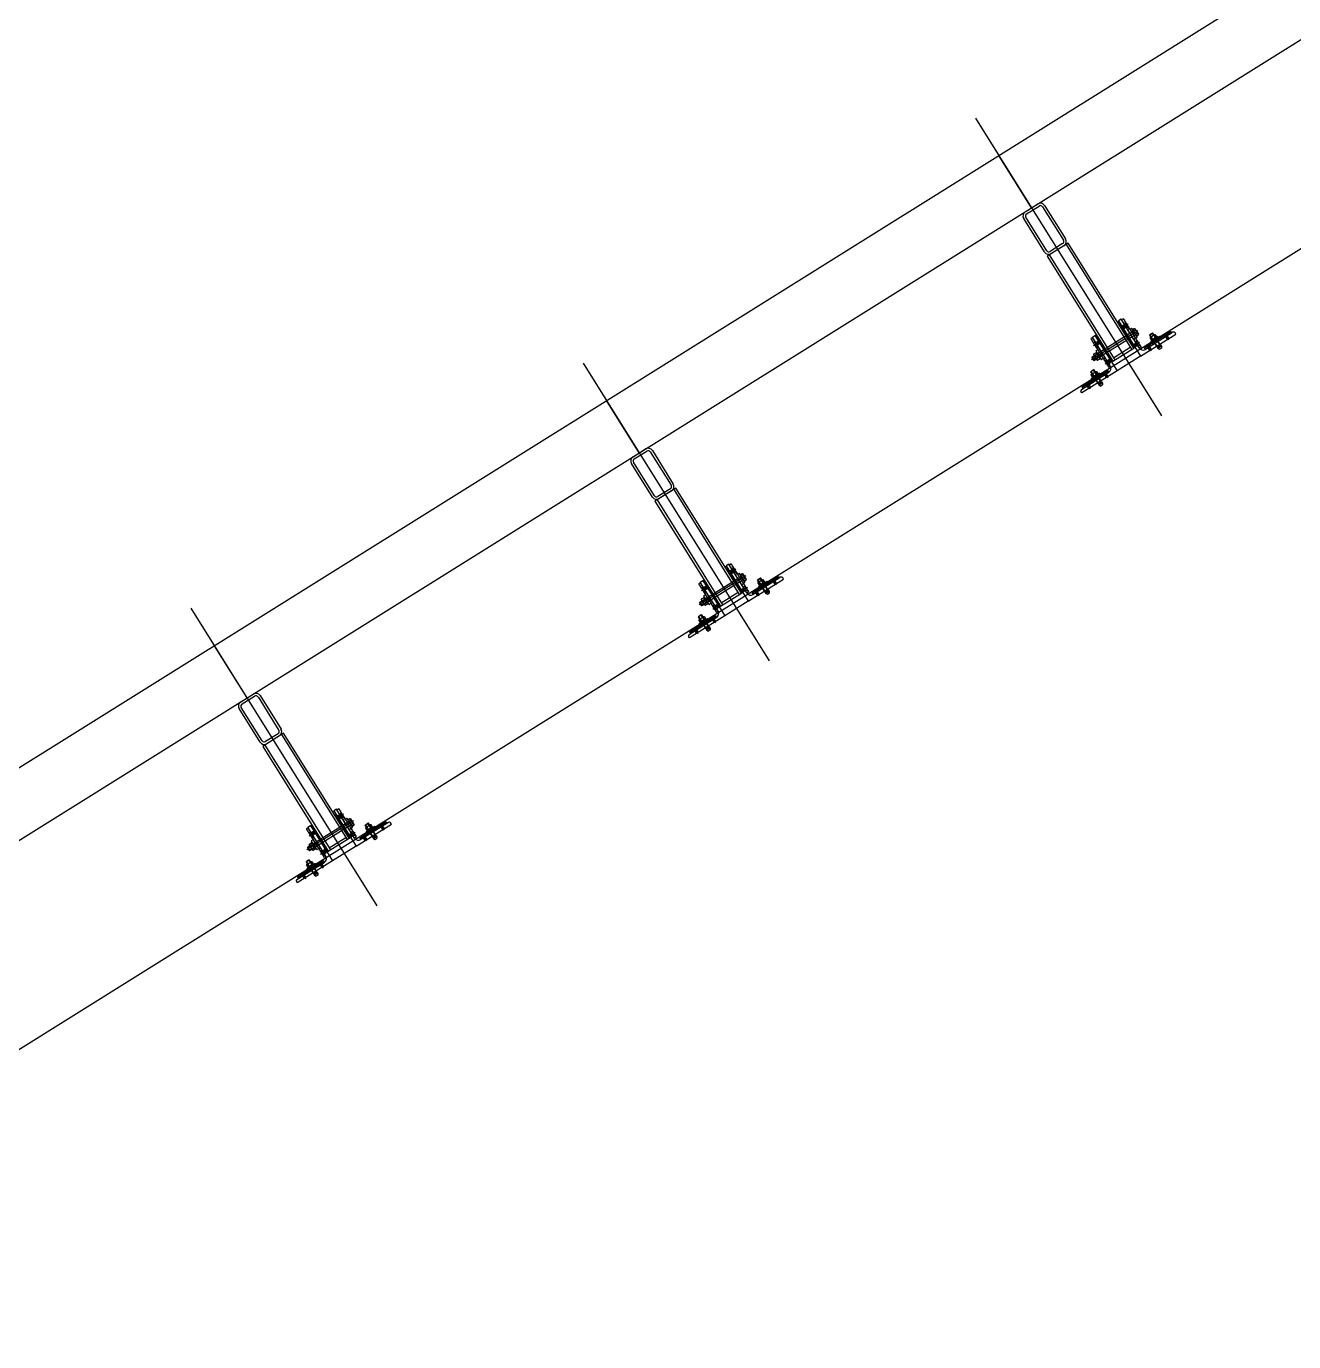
# Model space of a CAD drawing. Extents: x 809487 to 809680, y 818779 to 819225.
# Drawn here: x 809513.624 to 809517.734, y 819029.636 to 819033.902 of the extents above; entities that cross this region are included whole.
import ezdxf

# ---------------------------------------------------------------- set-up
doc = ezdxf.new("R2010")
doc.units = 0
for name, color, linetype in [('Default', 7, 'Continuous'), ('F-Glazing', 7, 'Continuous'), ('MAJ223__', 7, 'Continuous'), ('MAJ292_1', 7, 'Continuous'), ('MAJ292__', 7, 'Continuous'), ('MAJ314__scope', 7, 'Continuous'), ('MAJ318__', 7, 'Continuous'), ('MAJ322__', 7, 'Continuous'), ('MAJ325__', 7, 'Continuous'), ('MAJ520__', 7, 'Continuous'), ('WELDING', 7, 'Continuous')]:
    doc.layers.add(name, color=color, linetype=linetype)

# ---------------------------------------------------------------- blocks, each defined once
blk = doc.blocks.new('A$C62E2240C')
at = {"layer": 'MAJ223__'}
for p, q in [((-0.005, -0.01), (0.0181, -0.01)), ((0.005, -0.0058), (0.0135, -0.0058)), ((0.005, -0.0142), (0.0135, -0.0142)), ((0.0127, -0.005), (0.0127, -0.015))]:
    blk.add_line(p, q, dxfattribs=at)
blk.add_lwpolyline([(0, 0), (0.005, -0.005), (0.005, -0.015), (0, -0.02)], close=True, dxfattribs=at)
for points in [[(0, -0.0113), (0.0033, -0.0113), (0.0033, -0.0088), (0, -0.0088)], [(0.005, -0.005), (0.0127, -0.005), (0.0135, -0.0058), (0.0135, -0.0142), (0.0127, -0.015), (0.005, -0.015)]]:
    blk.add_lwpolyline(points, dxfattribs=at)
blk = doc.blocks.new('TM12NUT')
at = {"layer": 'Default'}
for p, q in [((0.0078, 0), (-0.0078, 0)), ((-0.0104, -0.0015), (-0.0104, -0.0085)), ((-0.0078, -0.01), (0.0078, -0.01)), ((-0.0052, -0.0085), (-0.0052, -0.0015)), ((0.0052, -0.0085), (0.0052, -0.0015)), ((0.0104, -0.0085), (0.0104, -0.0015))]:
    blk.add_line(p, q, dxfattribs=at)
for centre, radius, start, end in [((0, -0.0098), 0.00979, 57.7958, 122.2042), ((0.0078, -0.003), 0.00301, 30, 150), ((-0.0078, -0.003), 0.00301, 30, 150), ((-0.0078, -0.007), 0.00301, 210, 330), ((0, -0.0002), 0.00979, 237.7958, 302.2042), ((0.0078, -0.007), 0.00301, 210, 330)]:
    blk.add_arc(centre, radius, start, end, dxfattribs=at)
blk = doc.blocks.new('M12_WASH')
at = {"layer": 'Default'}
for p, q in [((0.0025, 0.0016), (0, 0.0009)), ((0, -0.0016), (0.0025, -0.0009))]:
    blk.add_line(p, q, dxfattribs=at)
blk.add_lwpolyline([(0, -0.012), (0.0025, -0.012), (0.0025, 0.012), (0, 0.012)], close=True, dxfattribs=at)
blk = doc.blocks.new('A$C392C4054')
at = {"layer": 'Default'}
for p, q in [((0.013, 0.05), (0, 0.05)), ((0.013, 0.047), (0, 0.047)), ((0.0016, 0.0468), (0.0016, 0)), ((0.0114, 0.0468), (0.0114, 0))]:
    blk.add_line(p, q, dxfattribs=at)
at = {"layer": 'MAJ292_1'}
for p, q in [((0.0005, 0.047), (0.0005, 0.0468)), ((0.0125, 0.047), (0.0125, 0.0468))]:
    blk.add_line(p, q, dxfattribs=at)
at = {"layer": 'MAJ318__'}
for p, q in [((0, 0.0517), (0.003, 0.057)), ((0, 0.0468), (0, 0.0517)), ((0.013, 0.0515), (0, 0.0515)), ((0.013, 0.0468), (0, 0.0468)), ((0.0005, 0.0468), (0.0005, 0.0011)), ((0.01, 0.057), (0.003, 0.057)), ((0.013, 0.0517), (0.01, 0.057)), ((0.0125, 0.0468), (0.0125, 0.0011)), ((0.013, 0.0468), (0.013, 0.0517)), ((0.0005, 0.0011), (0.0016, 0)), ((0.0125, 0.0011), (0.0005, 0.0011)), ((0.0054, 0), (0.0016, 0)), ((0.0065, 0.0011), (0.0054, 0)), ((0.0065, 0.0011), (0.0076, 0)), ((0.0114, 0), (0.0076, 0)), ((0.0114, 0), (0.0125, 0.0011))]:
    blk.add_line(p, q, dxfattribs=at)
blk = doc.blocks.new('M06MC13')
at = {"layer": 'Default'}
for p, q in [((-0.005, 0), (0.018, 0)), ((0.003, 0.0025), (0.013, 0.0025)), ((0.0125, -0.003), (0.0125, 0.003)), ((0.003, -0.0025), (0.013, -0.0025))]:
    blk.add_line(p, q, dxfattribs=at)
blk.add_lwpolyline([(0, -0.006), (0.003, -0.003), (0.003, 0.003), (0, 0.006)], close=True, dxfattribs=at)
for points in [[(0, 0.00075), (0.002, 0.00075), (0.002, -0.00075), (0, -0.00075)], [(0.003, -0.003), (0.0125, -0.003), (0.013, -0.0025), (0.013, 0.0025), (0.0125, 0.003), (0.003, 0.003)]]:
    blk.add_lwpolyline(points, dxfattribs=at)
blk = doc.blocks.new('M12HB160')
at = {"layer": 'Default'}
for p, q in [((-0.013, 0), (0.165, 0)), ((0.125, 0.005), (0.16, 0.005)), ((0.159, -0.006), (0.159, 0.006)), ((0.125, -0.005), (0.16, -0.005))]:
    blk.add_line(p, q, dxfattribs=at)
blk.add_lwpolyline([(-0.0065, -0.012), (-0.008, -0.0105), (-0.008, 0.0105), (-0.0065, 0.012), (0, 0.012), (0, -0.012)], close=True, dxfattribs=at)
for points in [[(-0.0064, 0.006), (0, 0.006), (0, 0.012), (-0.0064, 0.012)], [(0, -0.006), (0.159, -0.006), (0.16, -0.005), (0.16, 0.005), (0.159, 0.006), (0, 0.006)], [(0.124, -0.006), (0.125, -0.005), (0.125, 0.005), (0.124, 0.006)], [(-0.0064, -0.012), (0, -0.012), (0, -0.006), (-0.0064, -0.006)]]:
    blk.add_lwpolyline(points, dxfattribs=at)
for centre, radius, start, end in [((-0.0044, 0.009), 0.0036, 123.6264, 236.3736), ((0.004, 0), 0.012, 150, 210), ((-0.0044, -0.009), 0.0036, 123.6264, 236.3736)]:
    blk.add_arc(centre, radius, start, end, dxfattribs=at)
blk = doc.blocks.new('M12_NUT1')
at = {"layer": 'Default'}
blk.add_lwpolyline([(0.01, 0.0105), (0.01, -0.0105), (0.0085, -0.012), (0.0015, -0.012), (0, -0.0105), (0, 0.0105), (0.0015, 0.012), (0.0085, 0.012)], close=True, dxfattribs=at)
for points in [[(0.0016, 0.006), (0.0084, 0.006)], [(0.0016, 0.006), (0.0084, 0.006)], [(0.0084, -0.006), (0.0016, -0.006)], [(0.0084, -0.006), (0.0016, -0.006)]]:
    blk.add_lwpolyline(points, dxfattribs=at)
for centre, radius, start, end in [((0.0036, 0.009), 0.0036, 123.6264, 236.3736), ((0.012, 0), 0.012, 150, 210), ((0.0064, 0.009), 0.0036, 303.6264, 56.3736), ((-0.002, 0), 0.012, 330, 30), ((0.0036, -0.009), 0.0036, 123.6264, 236.3736), ((0.0064, -0.009), 0.0036, 303.6264, 56.3736)]:
    blk.add_arc(centre, radius, start, end, dxfattribs=at)

msp = doc.modelspace()

# ---------------------------------------------------------------- linework, layer by layer
at = {"layer": 'F-Glazing'}
for p, q in [((809516.7021, 819033.6043), (809517.3052, 819032.6392)), ((809517.1498, 819032.8274), (809517.2041, 819032.8613)), ((809517.2373, 819032.8326), (809517.161, 819032.7849)), ((809517.2373, 819032.8326), (809517.2373, 819032.8326)), ((809515.43, 819032.8094), (809516.0331, 819031.8443)), ((809515.8777, 819032.0325), (809515.932, 819032.0664)), ((809514.1579, 819032.0145), (809514.761, 819031.0494)), ((809515.9653, 819032.0377), (809515.8889, 819031.99)), ((809515.9653, 819032.0377), (809515.9653, 819032.0377)), ((809514.6057, 819031.2376), (809514.6599, 819031.2716)), ((809514.6932, 819031.2429), (809514.6169, 819031.1952)), ((809514.6932, 819031.2429), (809514.6932, 819031.2429))]:
    msp.add_line(p, q, dxfattribs=at)
for points in [[(809517.2151, 819032.8588), (809517.2193, 819032.8614), (809517.1622, 819032.9434), (809517.1665, 819032.946)], [(809517.1473, 819032.8164), (809517.143, 819032.8137), (809517.0944, 819032.901), (809517.0901, 819032.8983)], [(809515.943, 819032.0639), (809515.9473, 819032.0665), (809515.8902, 819032.1485), (809515.8944, 819032.1512)], [(809515.8752, 819032.0215), (809515.8709, 819032.0189), (809515.8223, 819032.1061), (809515.8181, 819032.1035)], [(809514.671, 819031.269), (809514.6752, 819031.2717), (809514.6181, 819031.3536), (809514.6223, 819031.3563)], [(809514.6031, 819031.2266), (809514.5989, 819031.224), (809514.5502, 819031.3112), (809514.546, 819031.3086)]]:
    msp.add_lwpolyline(points, close=True, dxfattribs=at)
at = {"layer": 'MAJ223__'}
for points in [[(809517.2023, 819032.9217), (809517.2018, 819032.9196), (809517.2039, 819032.9191), (809517.2034, 819032.9171), (809517.2055, 819032.9166), (809517.205, 819032.9145), (809517.2071, 819032.9141), (809517.2066, 819032.912), (809517.2087, 819032.9115), (809517.2082, 819032.9094), (809517.2103, 819032.909), (809517.2098, 819032.9069), (809517.2119, 819032.9064), (809517.2114, 819032.9044), (809517.2134, 819032.9039), (809517.213, 819032.9018), (809517.215, 819032.9013), (809517.2146, 819032.8993), (809517.2166, 819032.8988), (809517.2161, 819032.8967), (809517.2182, 819032.8962), (809517.2177, 819032.8942), (809517.2198, 819032.8937), (809517.2193, 819032.8916), (809517.2214, 819032.8912), (809517.2209, 819032.8891), (809517.2158, 819032.8859), (809517.1952, 819032.919), (809517.2003, 819032.9222)], [(809517.0963, 819032.8555), (809517.0984, 819032.855), (809517.0979, 819032.8529), (809517.1, 819032.8524), (809517.0995, 819032.8504), (809517.1016, 819032.8499), (809517.1011, 819032.8478), (809517.1031, 819032.8473), (809517.1027, 819032.8453), (809517.1047, 819032.8448), (809517.1043, 819032.8427), (809517.1063, 819032.8423), (809517.1058, 819032.8402), (809517.1079, 819032.8397), (809517.1074, 819032.8376), (809517.1095, 819032.8372), (809517.109, 819032.8351), (809517.1111, 819032.8346), (809517.1106, 819032.8326), (809517.1127, 819032.8321), (809517.1122, 819032.83), (809517.1143, 819032.8295), (809517.1138, 819032.8275), (809517.1159, 819032.827), (809517.1154, 819032.8249), (809517.1175, 819032.8244), (809517.1225, 819032.8276), (809517.1019, 819032.8607), (809517.0968, 819032.8575)], [(809515.9302, 819032.1268), (809515.9298, 819032.1247), (809515.9318, 819032.1243), (809515.9314, 819032.1222), (809515.9334, 819032.1217), (809515.9329, 819032.1197), (809515.935, 819032.1192), (809515.9345, 819032.1171), (809515.9366, 819032.1166), (809515.9361, 819032.1146), (809515.9382, 819032.1141), (809515.9377, 819032.112), (809515.9398, 819032.1115), (809515.9393, 819032.1095), (809515.9414, 819032.109), (809515.9409, 819032.1069), (809515.943, 819032.1065), (809515.9425, 819032.1044), (809515.9446, 819032.1039), (809515.9441, 819032.1018), (809515.9461, 819032.1014), (809515.9457, 819032.0993), (809515.9477, 819032.0988), (809515.9473, 819032.0968), (809515.9493, 819032.0963), (809515.9488, 819032.0942), (809515.9438, 819032.091), (809515.9231, 819032.1241), (809515.9282, 819032.1273)], [(809515.8242, 819032.0606), (809515.8263, 819032.0601), (809515.8258, 819032.058), (809515.8279, 819032.0576), (809515.8274, 819032.0555), (809515.8295, 819032.055), (809515.829, 819032.0529), (809515.8311, 819032.0525), (809515.8306, 819032.0504), (809515.8327, 819032.0499), (809515.8322, 819032.0479), (809515.8343, 819032.0474), (809515.8338, 819032.0453), (809515.8358, 819032.0448), (809515.8354, 819032.0428), (809515.8374, 819032.0423), (809515.837, 819032.0402), (809515.839, 819032.0397), (809515.8385, 819032.0377), (809515.8406, 819032.0372), (809515.8401, 819032.0351), (809515.8422, 819032.0347), (809515.8417, 819032.0326), (809515.8438, 819032.0321), (809515.8433, 819032.03), (809515.8454, 819032.0296), (809515.8505, 819032.0327), (809515.8298, 819032.0658), (809515.8247, 819032.0626)], [(809514.6582, 819031.3319), (809514.6577, 819031.3299), (809514.6598, 819031.3294), (809514.6593, 819031.3273), (809514.6614, 819031.3268), (809514.6609, 819031.3248), (809514.6629, 819031.3243), (809514.6625, 819031.3222), (809514.6645, 819031.3218), (809514.6641, 819031.3197), (809514.6661, 819031.3192), (809514.6656, 819031.3171), (809514.6677, 819031.3167), (809514.6672, 819031.3146), (809514.6693, 819031.3141), (809514.6688, 819031.3121), (809514.6709, 819031.3116), (809514.6704, 819031.3095), (809514.6725, 819031.309), (809514.672, 819031.307), (809514.6741, 819031.3065), (809514.6736, 819031.3044), (809514.6757, 819031.3039), (809514.6752, 819031.3019), (809514.6772, 819031.3014), (809514.6768, 819031.2993), (809514.6717, 819031.2962), (809514.651, 819031.3292), (809514.6561, 819031.3324)], [(809514.5522, 819031.2657), (809514.5542, 819031.2652), (809514.5538, 819031.2631), (809514.5558, 819031.2627), (809514.5553, 819031.2606), (809514.5574, 819031.2601), (809514.5569, 819031.2581), (809514.559, 819031.2576), (809514.5585, 819031.2555), (809514.5606, 819031.255), (809514.5601, 819031.253), (809514.5622, 819031.2525), (809514.5617, 819031.2504), (809514.5638, 819031.25), (809514.5633, 819031.2479), (809514.5654, 819031.2474), (809514.5649, 819031.2453), (809514.567, 819031.2449), (809514.5665, 819031.2428), (809514.5685, 819031.2423), (809514.5681, 819031.2403), (809514.5701, 819031.2398), (809514.5697, 819031.2377), (809514.5717, 819031.2372), (809514.5712, 819031.2352), (809514.5733, 819031.2347), (809514.5784, 819031.2379), (809514.5577, 819031.2709), (809514.5526, 819031.2678)]]:
    msp.add_lwpolyline(points, close=True, dxfattribs=at)
at = {"layer": 'MAJ292__'}
for p, q in [((809516.9415, 819033.1608), (809517.154, 819032.8206)), ((809516.9957, 819033.1947), (809517.2083, 819032.8545)), ((809515.7237, 819032.3999), (809515.9362, 819032.0597)), ((809515.6694, 819032.366), (809515.882, 819032.0257)), ((809514.4516, 819031.605), (809514.6642, 819031.2648)), ((809514.3973, 819031.5711), (809514.6099, 819031.2309))]:
    msp.add_line(p, q, dxfattribs=at)
for points in [[(809516.8634, 819033.3008), (809516.9042, 819033.3262)], [(809516.8677, 819033.294), (809516.9084, 819033.3194)], [(809516.9194, 819033.3169), (809516.9872, 819033.2083)], [(809516.9262, 819033.3211), (809516.994, 819033.2126)], [(809516.9262, 819033.1702), (809516.8584, 819033.2787)], [(809516.933, 819033.1744), (809516.8651, 819033.283)], [(809516.9847, 819033.1973), (809516.944, 819033.1719)], [(809516.9889, 819033.1905), (809516.9482, 819033.1651)], [(809517.1743, 819032.9524), (809517.1658, 819032.9471), (809517.2373, 819032.8326), (809517.3518, 819032.9042), (809517.3492, 819032.9084)], [(809517.2326, 819032.8591), (809517.1743, 819032.9524)], [(809517.081, 819032.8941), (809517.0895, 819032.8994), (809517.161, 819032.7849), (809517.0465, 819032.7134), (809517.0439, 819032.7176)], [(809517.3423, 819032.91), (809517.2532, 819032.8543)], [(809517.1393, 819032.8008), (809517.081, 819032.8941)], [(809517.0455, 819032.7245), (809517.1345, 819032.7802)], [(809515.5914, 819032.5059), (809515.6321, 819032.5313)], [(809515.5956, 819032.4991), (809515.6363, 819032.5245)], [(809515.6473, 819032.522), (809515.7152, 819032.4134)], [(809515.6541, 819032.5262), (809515.722, 819032.4177)], [(809515.6541, 819032.3753), (809515.5863, 819032.4838)], [(809515.6609, 819032.3795), (809515.5931, 819032.4881)], [(809515.7126, 819032.4024), (809515.6719, 819032.377)], [(809515.7169, 819032.3956), (809515.6762, 819032.3702)], [(809515.9022, 819032.1575), (809515.8937, 819032.1522), (809515.9653, 819032.0377), (809516.0798, 819032.1093), (809516.0771, 819032.1135)], [(809515.9605, 819032.0642), (809515.9022, 819032.1575)], [(809515.8089, 819032.0992), (809515.8174, 819032.1045), (809515.8889, 819031.99), (809515.7745, 819031.9185), (809515.7718, 819031.9227)], [(809515.8672, 819032.0059), (809515.8089, 819032.0992)], [(809516.0702, 819032.1151), (809515.9812, 819032.0595)], [(809515.7734, 819031.9296), (809515.8624, 819031.9853)], [(809514.3193, 819031.711), (809514.36, 819031.7364)], [(809514.3235, 819031.7042), (809514.3643, 819031.7297)], [(809514.3753, 819031.7271), (809514.4431, 819031.6186)], [(809514.3821, 819031.7313), (809514.4499, 819031.6228)], [(809514.382, 819031.5804), (809514.3142, 819031.689)], [(809514.3888, 819031.5846), (809514.321, 819031.6932)], [(809514.4406, 819031.6075), (809514.3999, 819031.5821)], [(809514.4448, 819031.6007), (809514.4041, 819031.5753)], [(809514.6301, 819031.3626), (809514.6217, 819031.3573), (809514.6932, 819031.2429), (809514.8077, 819031.3144), (809514.805, 819031.3186)], [(809514.6884, 819031.2694), (809514.6301, 819031.3626)], [(809514.5369, 819031.3044), (809514.5453, 819031.3097), (809514.6169, 819031.1952), (809514.5024, 819031.1236), (809514.4997, 819031.1279)], [(809514.5951, 819031.2111), (809514.5369, 819031.3044)], [(809514.7981, 819031.3202), (809514.7091, 819031.2646)], [(809514.5013, 819031.1348), (809514.5904, 819031.1904)]]:
    msp.add_lwpolyline(points, dxfattribs=at)
for points in [[(809517.0025, 819033.199), (809516.9347, 819033.1566), (809517.1473, 819032.8164), (809517.2151, 819032.8588)], [(809515.7304, 819032.4041), (809515.6626, 819032.3617), (809515.8752, 819032.0215), (809515.943, 819032.0639)], [(809514.4584, 819031.6092), (809514.3905, 819031.5668), (809514.6031, 819031.2266), (809514.671, 819031.269)]]:
    msp.add_lwpolyline(points, close=True, dxfattribs=at)
for centre, radius, start, end in [((809516.9126, 819033.3126), 0.016, 32, 122), ((809516.8719, 819033.2872), 0.016, 122, 212), ((809516.8719, 819033.2872), 0.008, 122, 212), ((809516.9126, 819033.3126), 0.008, 32, 122), ((809516.9805, 819033.2041), 0.008, 302, 32), ((809516.9805, 819033.2041), 0.016, 302, 32), ((809516.9398, 819033.1786), 0.016, 212, 302), ((809516.9398, 819033.1786), 0.008, 212, 302), ((809517.3449, 819032.9057), 0.005, 32, 122), ((809517.2453, 819032.8671), 0.015, 212, 302), ((809517.1266, 819032.7929), 0.015, 302, 32), ((809517.0481, 819032.7203), 0.005, 122, 212), ((809515.6406, 819032.5177), 0.016, 32, 122), ((809515.6406, 819032.5177), 0.008, 32, 122), ((809515.5999, 819032.4923), 0.016, 122, 212), ((809515.5999, 819032.4923), 0.008, 122, 212), ((809515.7084, 819032.4092), 0.008, 302, 32), ((809515.7084, 819032.4092), 0.016, 302, 32), ((809515.6677, 819032.3838), 0.016, 212, 302), ((809515.6677, 819032.3838), 0.008, 212, 302), ((809516.0729, 819032.1109), 0.005, 32, 122), ((809515.9732, 819032.0722), 0.015, 212, 302), ((809515.8545, 819031.998), 0.015, 302, 32), ((809515.776, 819031.9254), 0.005, 122, 212), ((809514.3278, 819031.6974), 0.016, 122, 212), ((809514.3685, 819031.7229), 0.016, 32, 122), ((809514.3685, 819031.7229), 0.008, 32, 122), ((809514.3278, 819031.6974), 0.008, 122, 212), ((809514.4363, 819031.6143), 0.016, 302, 32), ((809514.3956, 819031.5889), 0.016, 212, 302), ((809514.3956, 819031.5889), 0.008, 212, 302), ((809514.4363, 819031.6143), 0.008, 302, 32), ((809514.8008, 819031.316), 0.005, 32, 122), ((809514.7011, 819031.2773), 0.015, 212, 302), ((809514.5824, 819031.2031), 0.015, 302, 32), ((809514.504, 819031.1305), 0.005, 122, 212)]:
    msp.add_arc(centre, radius, start, end, dxfattribs=at)
at = {"layer": 'MAJ314__scope'}
for p, q in [((809516.8838, 819033.3135), (809516.7778, 819033.4831)), ((809515.6117, 819032.5186), (809515.5057, 819032.6882)), ((809514.3397, 819031.7237), (809514.2337, 819031.8933))]:
    msp.add_line(p, q, dxfattribs=at)
for points in [[(809539.9295, 819047.9499), (809511.6743, 819030.2941)], [(809540.0355, 819047.7803), (809511.7803, 819030.1244)], [(809539.7694, 819046.9358), (809512.0836, 819029.6358)]]:
    msp.add_lwpolyline(points, dxfattribs=at)
at = {"layer": 'MAJ322__'}
for points in [[(809517.2326, 819032.8591), (809517.1753, 819032.9508), (809517.1817, 819032.9548), (809517.1812, 819032.9527), (809517.1832, 819032.9522), (809517.1828, 819032.9502), (809517.1848, 819032.9497), (809517.1844, 819032.9476), (809517.1864, 819032.9471), (809517.1859, 819032.9451), (809517.188, 819032.9446), (809517.1875, 819032.9425), (809517.1896, 819032.942), (809517.1891, 819032.94), (809517.1912, 819032.9395), (809517.1907, 819032.9374), (809517.1928, 819032.937), (809517.1923, 819032.9349), (809517.1944, 819032.9344), (809517.1939, 819032.9323), (809517.196, 819032.9319), (809517.1955, 819032.9298), (809517.1975, 819032.9293), (809517.1971, 819032.9273), (809517.1991, 819032.9268), (809517.1987, 819032.9247), (809517.2007, 819032.9242), (809517.2003, 819032.9222), (809517.2023, 819032.9217), (809517.2018, 819032.9196), (809517.2039, 819032.9191), (809517.2034, 819032.9171), (809517.2055, 819032.9166), (809517.205, 819032.9145), (809517.2071, 819032.9141), (809517.2066, 819032.912), (809517.2087, 819032.9115), (809517.2082, 819032.9094), (809517.2103, 819032.909), (809517.2098, 819032.9069), (809517.2119, 819032.9064), (809517.2114, 819032.9044), (809517.2134, 819032.9039), (809517.213, 819032.9018), (809517.215, 819032.9013), (809517.2146, 819032.8993), (809517.2166, 819032.8988), (809517.2161, 819032.8967), (809517.2182, 819032.8962), (809517.2177, 819032.8942), (809517.2198, 819032.8937), (809517.2193, 819032.8916), (809517.2214, 819032.8912), (809517.2209, 819032.8891), (809517.223, 819032.8886), (809517.2225, 819032.8865), (809517.2246, 819032.8861), (809517.2241, 819032.884), (809517.2262, 819032.8835), (809517.2257, 819032.8815), (809517.2278, 819032.881), (809517.2273, 819032.8789), (809517.2293, 819032.8784), (809517.2289, 819032.8764), (809517.2309, 819032.8759), (809517.2305, 819032.8738), (809517.2325, 819032.8734), (809517.232, 819032.8713), (809517.2341, 819032.8708), (809517.2336, 819032.8687), (809517.2357, 819032.8683), (809517.2352, 819032.8662), (809517.2373, 819032.8657), (809517.2368, 819032.8637), (809517.2369, 819032.8636), (809517.2389, 819032.8631)], [(809517.3344, 819032.9121), (809517.3376, 819032.907), (809517.2529, 819032.8541), (809517.2497, 819032.8592)], [(809517.1393, 819032.8008), (809517.082, 819032.8925), (809517.0756, 819032.8885), (809517.0777, 819032.888), (809517.0772, 819032.886), (809517.0793, 819032.8855), (809517.0788, 819032.8834), (809517.0809, 819032.883), (809517.0804, 819032.8809), (809517.0825, 819032.8804), (809517.082, 819032.8783), (809517.0841, 819032.8779), (809517.0836, 819032.8758), (809517.0857, 819032.8753), (809517.0852, 819032.8733), (809517.0872, 819032.8728), (809517.0868, 819032.8707), (809517.0888, 819032.8702), (809517.0884, 819032.8682), (809517.0904, 819032.8677), (809517.09, 819032.8656), (809517.092, 819032.8651), (809517.0915, 819032.8631), (809517.0936, 819032.8626), (809517.0931, 819032.8605), (809517.0952, 819032.8601), (809517.0947, 819032.858), (809517.0968, 819032.8575), (809517.0963, 819032.8555), (809517.0984, 819032.855), (809517.0979, 819032.8529), (809517.1, 819032.8524), (809517.0995, 819032.8504), (809517.1016, 819032.8499), (809517.1011, 819032.8478), (809517.1031, 819032.8473), (809517.1027, 819032.8453), (809517.1047, 819032.8448), (809517.1043, 819032.8427), (809517.1063, 819032.8423), (809517.1058, 819032.8402), (809517.1079, 819032.8397), (809517.1074, 819032.8376), (809517.1095, 819032.8372), (809517.109, 819032.8351), (809517.1111, 819032.8346), (809517.1106, 819032.8326), (809517.1127, 819032.8321), (809517.1122, 819032.83), (809517.1143, 819032.8295), (809517.1138, 819032.8275), (809517.1159, 819032.827), (809517.1154, 819032.8249), (809517.1175, 819032.8244), (809517.117, 819032.8224), (809517.119, 819032.8219), (809517.1186, 819032.8198), (809517.1206, 819032.8194), (809517.1202, 819032.8173), (809517.1222, 819032.8168), (809517.1217, 819032.8147), (809517.1238, 819032.8143), (809517.1233, 819032.8122), (809517.1254, 819032.8117), (809517.1249, 819032.8097), (809517.127, 819032.8092), (809517.1265, 819032.8071), (809517.1286, 819032.8066), (809517.1281, 819032.8046), (809517.1302, 819032.8041), (809517.1297, 819032.802), (809517.1318, 819032.8015), (809517.1313, 819032.7995), (809517.1334, 819032.799), (809517.1334, 819032.7989), (809517.1329, 819032.7969)], [(809517.047, 819032.7326), (809517.0502, 819032.7275), (809517.1349, 819032.7804), (809517.1317, 819032.7855)], [(809515.9605, 819032.0642), (809515.9032, 819032.1559), (809515.9096, 819032.1599), (809515.9091, 819032.1578), (809515.9112, 819032.1573), (809515.9107, 819032.1553), (809515.9128, 819032.1548), (809515.9123, 819032.1527), (809515.9143, 819032.1523), (809515.9139, 819032.1502), (809515.9159, 819032.1497), (809515.9155, 819032.1476), (809515.9175, 819032.1472), (809515.917, 819032.1451), (809515.9191, 819032.1446), (809515.9186, 819032.1426), (809515.9207, 819032.1421), (809515.9202, 819032.14), (809515.9223, 819032.1395), (809515.9218, 819032.1375), (809515.9239, 819032.137), (809515.9234, 819032.1349), (809515.9255, 819032.1344), (809515.925, 819032.1324), (809515.9271, 819032.1319), (809515.9266, 819032.1298), (809515.9287, 819032.1294), (809515.9282, 819032.1273), (809515.9302, 819032.1268), (809515.9298, 819032.1247), (809515.9318, 819032.1243), (809515.9314, 819032.1222), (809515.9334, 819032.1217), (809515.9329, 819032.1197), (809515.935, 819032.1192), (809515.9345, 819032.1171), (809515.9366, 819032.1166), (809515.9361, 819032.1146), (809515.9382, 819032.1141), (809515.9377, 819032.112), (809515.9398, 819032.1115), (809515.9393, 819032.1095), (809515.9414, 819032.109), (809515.9409, 819032.1069), (809515.943, 819032.1065), (809515.9425, 819032.1044), (809515.9446, 819032.1039), (809515.9441, 819032.1018), (809515.9461, 819032.1014), (809515.9457, 819032.0993), (809515.9477, 819032.0988), (809515.9473, 819032.0968), (809515.9493, 819032.0963), (809515.9488, 819032.0942), (809515.9509, 819032.0937), (809515.9504, 819032.0917), (809515.9525, 819032.0912), (809515.952, 819032.0891), (809515.9541, 819032.0886), (809515.9536, 819032.0866), (809515.9557, 819032.0861), (809515.9552, 819032.084), (809515.9573, 819032.0836), (809515.9568, 819032.0815), (809515.9589, 819032.081), (809515.9584, 819032.0789), (809515.9605, 819032.0785), (809515.96, 819032.0764), (809515.962, 819032.0759), (809515.9616, 819032.0739), (809515.9636, 819032.0734), (809515.9632, 819032.0713), (809515.9652, 819032.0708), (809515.9647, 819032.0688), (809515.9648, 819032.0687), (809515.9669, 819032.0682)], [(809515.8672, 819032.0059), (809515.8099, 819032.0976), (809515.8036, 819032.0936), (809515.8056, 819032.0932), (809515.8052, 819032.0911), (809515.8072, 819032.0906), (809515.8068, 819032.0886), (809515.8088, 819032.0881), (809515.8083, 819032.086), (809515.8104, 819032.0855), (809515.8099, 819032.0835), (809515.812, 819032.083), (809515.8115, 819032.0809), (809515.8136, 819032.0804), (809515.8131, 819032.0784), (809515.8152, 819032.0779), (809515.8147, 819032.0758), (809515.8168, 819032.0754), (809515.8163, 819032.0733), (809515.8184, 819032.0728), (809515.8179, 819032.0707), (809515.8199, 819032.0703), (809515.8195, 819032.0682), (809515.8215, 819032.0677), (809515.8211, 819032.0657), (809515.8231, 819032.0652), (809515.8226, 819032.0631), (809515.8247, 819032.0626), (809515.8242, 819032.0606), (809515.8263, 819032.0601), (809515.8258, 819032.058), (809515.8279, 819032.0576), (809515.8274, 819032.0555), (809515.8295, 819032.055), (809515.829, 819032.0529), (809515.8311, 819032.0525), (809515.8306, 819032.0504), (809515.8327, 819032.0499), (809515.8322, 819032.0479), (809515.8343, 819032.0474), (809515.8338, 819032.0453), (809515.8358, 819032.0448), (809515.8354, 819032.0428), (809515.8374, 819032.0423), (809515.837, 819032.0402), (809515.839, 819032.0397), (809515.8385, 819032.0377), (809515.8406, 819032.0372), (809515.8401, 819032.0351), (809515.8422, 819032.0347), (809515.8417, 819032.0326), (809515.8438, 819032.0321), (809515.8433, 819032.03), (809515.8454, 819032.0296), (809515.8449, 819032.0275), (809515.847, 819032.027), (809515.8465, 819032.025), (809515.8486, 819032.0245), (809515.8481, 819032.0224), (809515.8502, 819032.0219), (809515.8497, 819032.0199), (809515.8517, 819032.0194), (809515.8513, 819032.0173), (809515.8533, 819032.0168), (809515.8529, 819032.0148), (809515.8549, 819032.0143), (809515.8544, 819032.0122), (809515.8565, 819032.0118), (809515.856, 819032.0097), (809515.8581, 819032.0092), (809515.8576, 819032.0071), (809515.8597, 819032.0067), (809515.8592, 819032.0046), (809515.8613, 819032.0041), (809515.8613, 819032.004), (809515.8609, 819032.002)], [(809516.0623, 819032.1172), (809516.0655, 819032.1122), (809515.9808, 819032.0592), (809515.9776, 819032.0643)], [(809515.7749, 819031.9377), (809515.7781, 819031.9326), (809515.8628, 819031.9855), (809515.8596, 819031.9906)], [(809514.6884, 819031.2694), (809514.6311, 819031.361), (809514.6375, 819031.365), (809514.637, 819031.3629), (809514.6391, 819031.3625), (809514.6386, 819031.3604), (809514.6407, 819031.3599), (809514.6402, 819031.3579), (809514.6423, 819031.3574), (809514.6418, 819031.3553), (809514.6439, 819031.3548), (809514.6434, 819031.3528), (809514.6455, 819031.3523), (809514.645, 819031.3502), (809514.647, 819031.3497), (809514.6466, 819031.3477), (809514.6486, 819031.3472), (809514.6482, 819031.3451), (809514.6502, 819031.3447), (809514.6497, 819031.3426), (809514.6518, 819031.3421), (809514.6513, 819031.34), (809514.6534, 819031.3396), (809514.6529, 819031.3375), (809514.655, 819031.337), (809514.6545, 819031.335), (809514.6566, 819031.3345), (809514.6561, 819031.3324), (809514.6582, 819031.3319), (809514.6577, 819031.3299), (809514.6598, 819031.3294), (809514.6593, 819031.3273), (809514.6614, 819031.3268), (809514.6609, 819031.3248), (809514.6629, 819031.3243), (809514.6625, 819031.3222), (809514.6645, 819031.3218), (809514.6641, 819031.3197), (809514.6661, 819031.3192), (809514.6656, 819031.3171), (809514.6677, 819031.3167), (809514.6672, 819031.3146), (809514.6693, 819031.3141), (809514.6688, 819031.3121), (809514.6709, 819031.3116), (809514.6704, 819031.3095), (809514.6725, 819031.309), (809514.672, 819031.307), (809514.6741, 819031.3065), (809514.6736, 819031.3044), (809514.6757, 819031.3039), (809514.6752, 819031.3019), (809514.6772, 819031.3014), (809514.6768, 819031.2993), (809514.6788, 819031.2989), (809514.6784, 819031.2968), (809514.6804, 819031.2963), (809514.68, 819031.2942), (809514.682, 819031.2938), (809514.6815, 819031.2917), (809514.6836, 819031.2912), (809514.6831, 819031.2892), (809514.6852, 819031.2887), (809514.6847, 819031.2866), (809514.6868, 819031.2861), (809514.6863, 819031.2841), (809514.6884, 819031.2836), (809514.6879, 819031.2815), (809514.69, 819031.281), (809514.6895, 819031.279), (809514.6916, 819031.2785), (809514.6911, 819031.2764), (809514.6931, 819031.276), (809514.6927, 819031.2739), (809514.6927, 819031.2738), (809514.6948, 819031.2733)], [(809514.7902, 819031.3224), (809514.7934, 819031.3173), (809514.7087, 819031.2644), (809514.7055, 819031.2694)], [(809514.5951, 819031.2111), (809514.5379, 819031.3027), (809514.5315, 819031.2988), (809514.5336, 819031.2983), (809514.5331, 819031.2962), (809514.5352, 819031.2957), (809514.5347, 819031.2937), (809514.5367, 819031.2932), (809514.5363, 819031.2911), (809514.5383, 819031.2907), (809514.5379, 819031.2886), (809514.5399, 819031.2881), (809514.5394, 819031.286), (809514.5415, 819031.2856), (809514.541, 819031.2835), (809514.5431, 819031.283), (809514.5426, 819031.281), (809514.5447, 819031.2805), (809514.5442, 819031.2784), (809514.5463, 819031.2779), (809514.5458, 819031.2759), (809514.5479, 819031.2754), (809514.5474, 819031.2733), (809514.5495, 819031.2728), (809514.549, 819031.2708), (809514.5511, 819031.2703), (809514.5506, 819031.2682), (809514.5526, 819031.2678), (809514.5522, 819031.2657), (809514.5542, 819031.2652), (809514.5538, 819031.2631), (809514.5558, 819031.2627), (809514.5553, 819031.2606), (809514.5574, 819031.2601), (809514.5569, 819031.2581), (809514.559, 819031.2576), (809514.5585, 819031.2555), (809514.5606, 819031.255), (809514.5601, 819031.253), (809514.5622, 819031.2525), (809514.5617, 819031.2504), (809514.5638, 819031.25), (809514.5633, 819031.2479), (809514.5654, 819031.2474), (809514.5649, 819031.2453), (809514.567, 819031.2449), (809514.5665, 819031.2428), (809514.5685, 819031.2423), (809514.5681, 819031.2403), (809514.5701, 819031.2398), (809514.5697, 819031.2377), (809514.5717, 819031.2372), (809514.5712, 819031.2352), (809514.5733, 819031.2347), (809514.5728, 819031.2326), (809514.5749, 819031.2321), (809514.5744, 819031.2301), (809514.5765, 819031.2296), (809514.576, 819031.2275), (809514.5781, 819031.2271), (809514.5776, 819031.225), (809514.5797, 819031.2245), (809514.5792, 819031.2224), (809514.5813, 819031.222), (809514.5808, 819031.2199), (809514.5828, 819031.2194), (809514.5824, 819031.2174), (809514.5844, 819031.2169), (809514.584, 819031.2148), (809514.586, 819031.2143), (809514.5856, 819031.2123), (809514.5876, 819031.2118), (809514.5871, 819031.2097), (809514.5892, 819031.2092), (809514.5893, 819031.2092), (809514.5888, 819031.2071)], [(809514.5029, 819031.1428), (809514.5061, 819031.1377), (809514.5907, 819031.1906), (809514.5876, 819031.1957)]]:
    msp.add_lwpolyline(points, close=True, dxfattribs=at)
for points in [[(809517.2079, 819032.9222), (809517.2036, 819032.9196), (809517.2039, 819032.9191), (809517.2034, 819032.9171), (809517.2055, 819032.9166), (809517.205, 819032.9145), (809517.2071, 819032.9141), (809517.2066, 819032.912), (809517.2087, 819032.9115), (809517.2082, 819032.9094), (809517.2103, 819032.909)], [(809517.2262, 819032.8948), (809517.2194, 819032.9057), (809517.2167, 819032.9071), (809517.2166, 819032.9101), (809517.2093, 819032.9219)], [(809517.2103, 819032.909), (809517.2098, 819032.9069), (809517.2119, 819032.9064), (809517.2114, 819032.9044), (809517.2134, 819032.9039), (809517.213, 819032.9018), (809517.215, 819032.9013), (809517.2146, 819032.8993), (809517.2166, 819032.8988), (809517.2161, 819032.8967), (809517.2182, 819032.8962), (809517.2177, 819032.8942), (809517.2198, 819032.8937), (809517.2193, 819032.8916), (809517.2214, 819032.8912), (809517.2217, 819032.8907), (809517.2259, 819032.8934)], [(809517.299, 819032.8959), (809517.3024, 819032.8904), (809517.2736, 819032.8724), (809517.2701, 819032.8779)], [(809517.2705, 819032.8793), (809517.2814, 819032.8861), (809517.2844, 819032.8862), (809517.2858, 819032.8888), (809517.2976, 819032.8962)], [(809517.11, 819032.8222), (809517.1032, 819032.8331), (809517.1031, 819032.8361), (809517.1004, 819032.8375), (809517.0931, 819032.8493)], [(809517.0934, 819032.8507), (809517.0976, 819032.8533), (809517.0979, 819032.8529), (809517.1, 819032.8524), (809517.0995, 819032.8504), (809517.1016, 819032.8499), (809517.1011, 819032.8478), (809517.1031, 819032.8473), (809517.1027, 819032.8453), (809517.1047, 819032.8448), (809517.1043, 819032.8427)], [(809517.1043, 819032.8427), (809517.1063, 819032.8423), (809517.1058, 819032.8402), (809517.1079, 819032.8397), (809517.1074, 819032.8376), (809517.1095, 819032.8372), (809517.109, 819032.8351), (809517.1111, 819032.8346), (809517.1106, 819032.8326), (809517.1127, 819032.8321), (809517.1122, 819032.83), (809517.1143, 819032.8295), (809517.1138, 819032.8275), (809517.1159, 819032.827), (809517.1154, 819032.8249), (809517.1157, 819032.8245), (809517.1114, 819032.8218)], [(809517.0771, 819032.7573), (809517.0806, 819032.7518), (809517.1094, 819032.7698), (809517.106, 819032.7753)], [(809517.1046, 819032.7756), (809517.0936, 819032.7688), (809517.0922, 819032.7661), (809517.0892, 819032.766), (809517.0774, 819032.7586)], [(809515.9358, 819032.1273), (809515.9316, 819032.1247), (809515.9318, 819032.1243), (809515.9314, 819032.1222), (809515.9334, 819032.1217), (809515.9329, 819032.1197), (809515.935, 819032.1192), (809515.9345, 819032.1171), (809515.9366, 819032.1166), (809515.9361, 819032.1146), (809515.9382, 819032.1141)], [(809515.9541, 819032.0999), (809515.9473, 819032.1108), (809515.9447, 819032.1122), (809515.9446, 819032.1152), (809515.9372, 819032.127)], [(809515.9382, 819032.1141), (809515.9377, 819032.112), (809515.9398, 819032.1115), (809515.9393, 819032.1095), (809515.9414, 819032.109), (809515.9409, 819032.1069), (809515.943, 819032.1065), (809515.9425, 819032.1044), (809515.9446, 819032.1039), (809515.9441, 819032.1018), (809515.9461, 819032.1014), (809515.9457, 819032.0993), (809515.9477, 819032.0988), (809515.9473, 819032.0968), (809515.9493, 819032.0963), (809515.9496, 819032.0959), (809515.9538, 819032.0985)], [(809516.0269, 819032.101), (809516.0303, 819032.0955), (809516.0015, 819032.0775), (809515.9981, 819032.083)], [(809515.9984, 819032.0844), (809516.0093, 819032.0912), (809516.0123, 819032.0913), (809516.0137, 819032.094), (809516.0255, 819032.1013)], [(809515.838, 819032.0273), (809515.8311, 819032.0382), (809515.831, 819032.0412), (809515.8284, 819032.0426), (809515.821, 819032.0544)], [(809515.8213, 819032.0558), (809515.8256, 819032.0585), (809515.8258, 819032.058), (809515.8279, 819032.0576), (809515.8274, 819032.0555), (809515.8295, 819032.055), (809515.829, 819032.0529), (809515.8311, 819032.0525), (809515.8306, 819032.0504), (809515.8327, 819032.0499), (809515.8322, 819032.0479)], [(809515.8322, 819032.0479), (809515.8343, 819032.0474), (809515.8338, 819032.0453), (809515.8358, 819032.0448), (809515.8354, 819032.0428), (809515.8374, 819032.0423), (809515.837, 819032.0402), (809515.839, 819032.0397), (809515.8385, 819032.0377), (809515.8406, 819032.0372), (809515.8401, 819032.0351), (809515.8422, 819032.0347), (809515.8417, 819032.0326), (809515.8438, 819032.0321), (809515.8433, 819032.03), (809515.8436, 819032.0296), (809515.8393, 819032.027)], [(809515.8051, 819031.9624), (809515.8085, 819031.9569), (809515.8373, 819031.9749), (809515.8339, 819031.9804)], [(809515.8325, 819031.9807), (809515.8216, 819031.9739), (809515.8202, 819031.9712), (809515.8172, 819031.9711), (809515.8054, 819031.9638)], [(809514.6637, 819031.3325), (809514.6595, 819031.3298), (809514.6598, 819031.3294), (809514.6593, 819031.3273), (809514.6614, 819031.3268), (809514.6609, 819031.3248), (809514.6629, 819031.3243), (809514.6625, 819031.3222), (809514.6645, 819031.3218), (809514.6641, 819031.3197), (809514.6661, 819031.3192)], [(809514.6821, 819031.305), (809514.6752, 819031.3159), (809514.6726, 819031.3174), (809514.6725, 819031.3204), (809514.6651, 819031.3321)], [(809514.6661, 819031.3192), (809514.6656, 819031.3171), (809514.6677, 819031.3167), (809514.6672, 819031.3146), (809514.6693, 819031.3141), (809514.6688, 819031.3121), (809514.6709, 819031.3116), (809514.6704, 819031.3095), (809514.6725, 819031.309), (809514.672, 819031.307), (809514.6741, 819031.3065), (809514.6736, 819031.3044), (809514.6757, 819031.3039), (809514.6752, 819031.3019), (809514.6772, 819031.3014), (809514.6775, 819031.301), (809514.6818, 819031.3036)], [(809514.7548, 819031.3061), (809514.7583, 819031.3006), (809514.7294, 819031.2826), (809514.726, 819031.2881)], [(809514.7263, 819031.2895), (809514.7373, 819031.2963), (809514.7403, 819031.2964), (809514.7417, 819031.2991), (809514.7534, 819031.3065)], [(809514.5659, 819031.2324), (809514.5591, 819031.2433), (809514.5589, 819031.2463), (809514.5563, 819031.2478), (809514.5489, 819031.2595)], [(809514.5493, 819031.2609), (809514.5535, 819031.2636), (809514.5538, 819031.2631), (809514.5558, 819031.2627), (809514.5553, 819031.2606), (809514.5574, 819031.2601), (809514.5569, 819031.2581), (809514.559, 819031.2576), (809514.5585, 819031.2555), (809514.5606, 819031.255), (809514.5601, 819031.253)], [(809514.5601, 819031.253), (809514.5622, 819031.2525), (809514.5617, 819031.2504), (809514.5638, 819031.25), (809514.5633, 819031.2479), (809514.5654, 819031.2474), (809514.5649, 819031.2453), (809514.567, 819031.2449), (809514.5665, 819031.2428), (809514.5685, 819031.2423), (809514.5681, 819031.2403), (809514.5701, 819031.2398), (809514.5697, 819031.2377), (809514.5717, 819031.2372), (809514.5712, 819031.2352), (809514.5715, 819031.2347), (809514.5673, 819031.2321)], [(809514.533, 819031.1675), (809514.5364, 819031.162), (809514.5653, 819031.18), (809514.5618, 819031.1855)], [(809514.5604, 819031.1858), (809514.5495, 819031.179), (809514.5481, 819031.1764), (809514.5451, 819031.1763), (809514.5333, 819031.1689)]]:
    msp.add_lwpolyline(points, dxfattribs=at)
for centre, start, end in [((809517.2084, 819032.9214), 32, 122), ((809517.2254, 819032.8942), 302, 32), ((809517.271, 819032.8784), 122, 212), ((809517.2981, 819032.8954), 32, 122), ((809517.0939, 819032.8498), 122, 212), ((809517.1109, 819032.8227), 212, 302), ((809517.1051, 819032.7748), 32, 122), ((809517.078, 819032.7578), 122, 212), ((809515.9363, 819032.1265), 32, 122), ((809515.9533, 819032.0994), 302, 32), ((809516.0261, 819032.1005), 32, 122), ((809515.8219, 819032.055), 122, 212), ((809515.9989, 819032.0835), 122, 212), ((809515.8388, 819032.0278), 212, 302), ((809515.8059, 819031.9629), 122, 212), ((809515.833, 819031.9799), 32, 122), ((809514.6643, 819031.3316), 32, 122), ((809514.6812, 819031.3045), 302, 32), ((809514.7268, 819031.2886), 122, 212), ((809514.754, 819031.3056), 32, 122), ((809514.5498, 819031.2601), 122, 212), ((809514.5667, 819031.2329), 212, 302), ((809514.5338, 819031.168), 122, 212), ((809514.561, 819031.185), 32, 122)]:
    msp.add_arc(centre, 0.001, start, end, dxfattribs=at)
at = {"layer": 'MAJ325__'}
for p, q in [((809517.3352, 819032.9109), (809517.2505, 819032.8579)), ((809517.3016, 819032.8917), (809517.2728, 819032.8736)), ((809517.0478, 819032.7313), (809517.1325, 819032.7842)), ((809517.0798, 819032.753), (809517.1086, 819032.771)), ((809516.0631, 819032.116), (809515.9784, 819032.0631)), ((809516.0295, 819032.0968), (809516.0007, 819032.0788)), ((809515.7757, 819031.9364), (809515.8604, 819031.9893)), ((809515.8077, 819031.9582), (809515.8365, 819031.9762)), ((809514.791, 819031.3211), (809514.7063, 819031.2682)), ((809514.7575, 819031.3019), (809514.7286, 819031.2839)), ((809514.5037, 819031.1415), (809514.5884, 819031.1944)), ((809514.5356, 819031.1633), (809514.5645, 819031.1813))]:
    msp.add_line(p, q, dxfattribs=at)

# ---------------------------------------------------------------- block references
at = {"layer": 'MAJ223__'}
for name, p, yscale, rotation in [('A$C62E2240C', (809517.1876, 819032.9424), -1.0000000000000002, -148.0000014005192), ('M06MC13', (809517.2618, 819032.865), -1.0000000000000002, -58.00000140051922), ('A$C62E2240C', (809517.132, 819032.8011), -1.0000000000000004, 31.999998599480797), ('M06MC13', (809517.0645, 819032.7417), -1.0000000000000002, -58.00000140051922), ('A$C62E2240C', (809515.9155, 819032.1476), -1.0000000000000002, -148.0000014005192), ('M06MC13', (809515.9897, 819032.0701), -1.0000000000000002, -58.00000140051922), ('A$C62E2240C', (809515.86, 819032.0062), -1.0000000000000004, 31.999998599480797), ('M06MC13', (809515.7924, 819031.9468), -1.0000000000000002, -58.00000140051922), ('A$C62E2240C', (809514.6434, 819031.3527), -1.0000000000000002, -148.0000014005192), ('M06MC13', (809514.7176, 819031.2752), -1.0000000000000002, -58.00000140051922), ('A$C62E2240C', (809514.5879, 819031.2113), -1.0000000000000004, 31.999998599480797), ('M06MC13', (809514.5204, 819031.152), -1.0000000000000002, -58.00000140051922)]:
    msp.add_blockref(name, p, dxfattribs=dict(at, yscale=yscale, rotation=rotation))
for name, p, rotation in [('M06MC13', (809517.3185, 819032.9004), -58.00000140051922), ('A$C62E2240C', (809517.0841, 819032.8778), 31.999998599480794), ('A$C62E2240C', (809517.2355, 819032.8658), -148.0000014005192), ('M06MC13', (809517.1212, 819032.7771), -58.00000140051922), ('A$C62E2240C', (809515.812, 819032.0829), 31.999998599480794), ('A$C62E2240C', (809515.9634, 819032.0709), -148.0000014005192), ('M06MC13', (809516.0464, 819032.1055), -58.00000140051922), ('M06MC13', (809515.8491, 819031.9823), -58.00000140051922), ('A$C62E2240C', (809514.54, 819031.288), 31.999998599480794), ('A$C62E2240C', (809514.6914, 819031.276), -148.0000014005192), ('M06MC13', (809514.7743, 819031.3107), -58.00000140051922), ('M06MC13', (809514.5771, 819031.1874), -58.00000140051922)]:
    msp.add_blockref(name, p, dxfattribs=dict(at, rotation=rotation))
at = {"layer": 'MAJ292__', "rotation": -148.0000014005192}
for name, p in [('M12_NUT1', (809517.0997, 819032.834)), ('M12_WASH', (809517.1018, 819032.8353)), ('M12_NUT1', (809515.8276, 819032.0391)), ('M12_WASH', (809515.8297, 819032.0404)), ('M12_NUT1', (809514.5556, 819031.2442)), ('M12_WASH', (809514.5577, 819031.2456))]:
    msp.add_blockref(name, p, dxfattribs=at)
at = {"layer": 'MAJ520__'}
for name, p, rotation in [('M12HB160', (809517.218, 819032.9079), -148.0000014005192), ('TM12NUT', (809517.2818, 819032.8893), -148.0000014005192), ('M12_WASH', (809517.2831, 819032.8872), 121.99999859948078), ('M12HB160', (809515.9459, 819032.113), -148.0000014005192), ('TM12NUT', (809516.0097, 819032.0944), -148.0000014005192), ('M12_WASH', (809516.011, 819032.0923), 121.99999859948078), ('M12HB160', (809514.6739, 819031.3182), -148.0000014005192), ('TM12NUT', (809514.7376, 819031.2995), -148.0000014005192), ('M12_WASH', (809514.7389, 819031.2974), 121.99999859948078)]:
    msp.add_blockref(name, p, dxfattribs=dict(at, rotation=rotation))
for name, p, yscale, rotation in [('TM12NUT', (809517.0906, 819032.7698), -1.0000000000000004, 31.999998599480797), ('M12_WASH', (809517.0919, 819032.7677), -1.0000000000000002, 121.9999985994808), ('TM12NUT', (809515.8185, 819031.9749), -1.0000000000000004, 31.999998599480797), ('M12_WASH', (809515.8199, 819031.9728), -1.0000000000000002, 121.9999985994808), ('TM12NUT', (809514.5465, 819031.1801), -1.0000000000000004, 31.999998599480797), ('M12_WASH', (809514.5478, 819031.178), -1.0000000000000002, 121.9999985994808)]:
    msp.add_blockref(name, p, dxfattribs=dict(at, yscale=yscale, rotation=rotation))
at = {"layer": 'WELDING', "rotation": -148.0000014005192}
for p in [(809517.2774, 819032.9085), (809516.0054, 819032.1136), (809514.7333, 819031.3187)]:
    msp.add_blockref('A$C392C4054', p, dxfattribs=at)
at = {"layer": 'WELDING', "yscale": -1.0000000000000004, "rotation": 31.999998599480797}
for p in [(809517.0753, 819032.7821), (809515.8032, 819031.9873), (809514.5311, 819031.1924)]:
    msp.add_blockref('A$C392C4054', p, dxfattribs=at)

doc.saveas('drawing.dxf')
